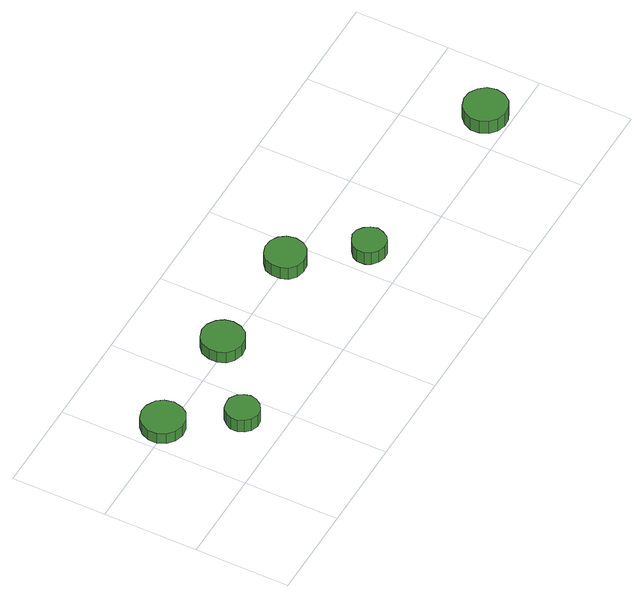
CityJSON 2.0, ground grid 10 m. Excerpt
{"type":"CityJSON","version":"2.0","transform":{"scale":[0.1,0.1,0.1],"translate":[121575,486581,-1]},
"CityObjects":{
"tree1":{"type":"SolitaryVegetationObject","attributes":{"function":"something"},"geometry":[{"type":"MultiSurface","lod":"1","boundaries":[[[0,1,2,3,4,5,6,7,8,9,10,11,12,13,14]],[[15,16,17,18,19,20,21,22,23,24,25,26,27,28,29]],[[0,29,28,1]],[[1,28,27,2]],[[2,27,26,3]],[[3,26,25,4]],[[4,25,24,5]],[[5,24,23,6]],[[6,23,22,7]],[[7,22,21,8]],[[8,21,20,9]],[[9,20,19,10]],[[10,19,18,11]],[[11,18,17,12]],[[12,17,16,13]],[[13,16,15,14]],[[14,15,29,0]]]}]},
"tree2":{"type":"SolitaryVegetationObject","attributes":{"function":"something"},"geometry":[{"type":"MultiSurface","lod":"1","boundaries":[[[30,31,32,33,34,35,36,37,38,39,40,41,42,43,44]],[[45,46,47,48,49,50,51,52,53,54,55,56,57,58,59]],[[30,59,58,31]],[[31,58,57,32]],[[32,57,56,33]],[[33,56,55,34]],[[34,55,54,35]],[[35,54,53,36]],[[36,53,52,37]],[[37,52,51,38]],[[38,51,50,39]],[[39,50,49,40]],[[40,49,48,41]],[[41,48,47,42]],[[42,47,46,43]],[[43,46,45,44]],[[44,45,59,30]]]}]},
"tree3":{"type":"SolitaryVegetationObject","attributes":{"function":"something"},"geometry":[{"type":"MultiSurface","lod":"1","boundaries":[[[60,61,62,63,64,65,66,67,68,69,70,71,72,73,74]],[[75,76,77,78,79,80,81,82,83,84,85,86,87,88,89]],[[60,89,88,61]],[[61,88,87,62]],[[62,87,86,63]],[[63,86,85,64]],[[64,85,84,65]],[[65,84,83,66]],[[66,83,82,67]],[[67,82,81,68]],[[68,81,80,69]],[[69,80,79,70]],[[70,79,78,71]],[[71,78,77,72]],[[72,77,76,73]],[[73,76,75,74]],[[74,75,89,60]]]}]},
"tree4":{"type":"SolitaryVegetationObject","attributes":{"function":"something"}},
"tree5":{"type":"SolitaryVegetationObject","attributes":{"function":"something"},"geometry":[{"type":"MultiSurface","lod":"1","boundaries":[[[90,91,92,93,94,95,96,97,98,99,100,101,102,103,104]],[[105,106,107,108,109,110,111,112,113,114,115,116,117,118,119]],[[90,119,118,91]],[[91,118,117,92]],[[92,117,116,93]],[[93,116,115,94]],[[94,115,114,95]],[[95,114,113,96]],[[96,113,112,97]],[[97,112,111,98]],[[98,111,110,99]],[[99,110,109,100]],[[100,109,108,101]],[[101,108,107,102]],[[102,107,106,103]],[[103,106,105,104]],[[104,105,119,90]]]}]},
"tree6":{"type":"SolitaryVegetationObject","attributes":{"function":"something"},"geometry":[{"type":"MultiSurface","lod":"1","boundaries":[[[120,121,122,123,124,125,126,127,128,129,130,131,132,133,134]],[[135,136,137,138,139,140,141,142,143,144,145,146,147,148,149]],[[120,149,148,121]],[[121,148,147,122]],[[122,147,146,123]],[[123,146,145,124]],[[124,145,144,125]],[[125,144,143,126]],[[126,143,142,127]],[[127,142,141,128]],[[128,141,140,129]],[[129,140,139,130]],[[130,139,138,131]],[[131,138,137,132]],[[132,137,136,133]],[[133,136,135,134]],[[134,135,149,120]]]}]},
"tree7":{"type":"SolitaryVegetationObject","attributes":{"function":"something"}},
"tree8":{"type":"SolitaryVegetationObject","attributes":{"function":"something"},"geometry":[{"type":"MultiSurface","lod":"1","boundaries":[[[150,151,152,153,154,155,156,157,158,159,160,161,162,163,164]],[[165,166,167,168,169,170,171,172,173,174,175,176,177,178,179]],[[150,179,178,151]],[[151,178,177,152]],[[152,177,176,153]],[[153,176,175,154]],[[154,175,174,155]],[[155,174,173,156]],[[156,173,172,157]],[[157,172,171,158]],[[158,171,170,159]],[[159,170,169,160]],[[160,169,168,161]],[[161,168,167,162]],[[162,167,166,163]],[[163,166,165,164]],[[164,165,179,150]]]}]},
"tree9":{"type":"SolitaryVegetationObject","attributes":{"function":"something"}},
"tree10":{"type":"SolitaryVegetationObject","attributes":{"function":"something"}}
},
"vertices":[
[52,106,21],[50,115,21],[45,122,21],[36,127,21],[27,128,21],[18,125,21],[11,119,21],[7,110,21],[7,101,21],[11,92,21],[18,86,21],[27,83,21],[36,84,21],[45,89,21],[50,96,21],[50,96,8],[45,89,8],[36,84,8],[27,83,8],[18,86,8],[11,92,8],[7,101,8],[7,110,8],[11,119,8],[18,125,8],[27,128,8],[36,127,8],[45,122,8],[50,115,8],[52,106,8],
[92,43,24],[90,50,24],[86,56,24],[79,60,24],[72,60,24],[65,58,24],[60,53,24],[57,47,24],[57,39,24],[60,33,24],[65,28,24],[72,25,24],[79,26,24],[86,30,24],[90,36,24],[90,36,8],[86,30,8],[79,26,8],[72,25,8],[65,28,8],[60,33,8],[57,39,8],[57,47,8],[60,53,8],[65,58,8],[72,60,8],[79,60,8],[86,56,8],[90,50,8],[92,43,8],
[172,105,22],[170,114,22],[165,121,22],[157,126,22],[148,127,22],[139,124,22],[132,118,22],[129,109,22],[129,100,22],[132,92,22],[139,86,22],[148,83,22],[157,84,22],[165,88,22],[170,96,22],[170,96,8],[165,88,8],[157,84,8],[148,83,8],[139,86,8],[132,92,8],[129,100,8],[129,109,8],[132,118,8],[139,124,8],[148,127,8],[157,126,8],[165,121,8],[170,114,8],[172,105,8],
[297,104,23],[295,113,23],[290,120,23],[282,124,23],[273,125,23],[265,122,23],[258,116,23],[255,108,23],[255,99,23],[258,91,23],[265,85,23],[273,83,23],[282,84,23],[290,88,23],[295,95,23],[295,95,8],[290,88,8],[282,84,8],[273,83,8],[265,85,8],[258,91,8],[255,99,8],[255,108,8],[258,116,8],[265,122,8],[273,125,8],[282,124,8],[290,120,8],[295,113,8],[297,104,8],
[345,40,24],[343,47,24],[339,53,24],[333,57,24],[326,58,24],[319,55,24],[313,50,24],[310,44,24],[310,36,24],[313,30,24],[319,25,24],[326,23,24],[333,23,24],[339,27,24],[343,33,24],[343,33,8],[339,27,8],[333,23,8],[326,23,8],[319,25,8],[313,30,8],[310,36,8],[310,44,8],[313,50,8],[319,55,8],[326,58,8],[333,57,8],[339,53,8],[343,47,8],[345,40,8],
[560,25,25],[558,35,25],[552,42,25],[544,47,25],[535,48,25],[526,45,25],[519,39,25],[515,30,25],[515,21,25],[519,12,25],[526,6,25],[535,3,25],[544,4,25],[552,8,25],[558,16,25],[558,16,8],[552,8,8],[544,4,8],[535,3,8],[526,6,8],[519,12,8],[515,21,8],[515,30,8],[519,39,8],[526,45,8],[535,48,8],[544,47,8],[552,42,8],[558,35,8],[560,25,8]
]}
